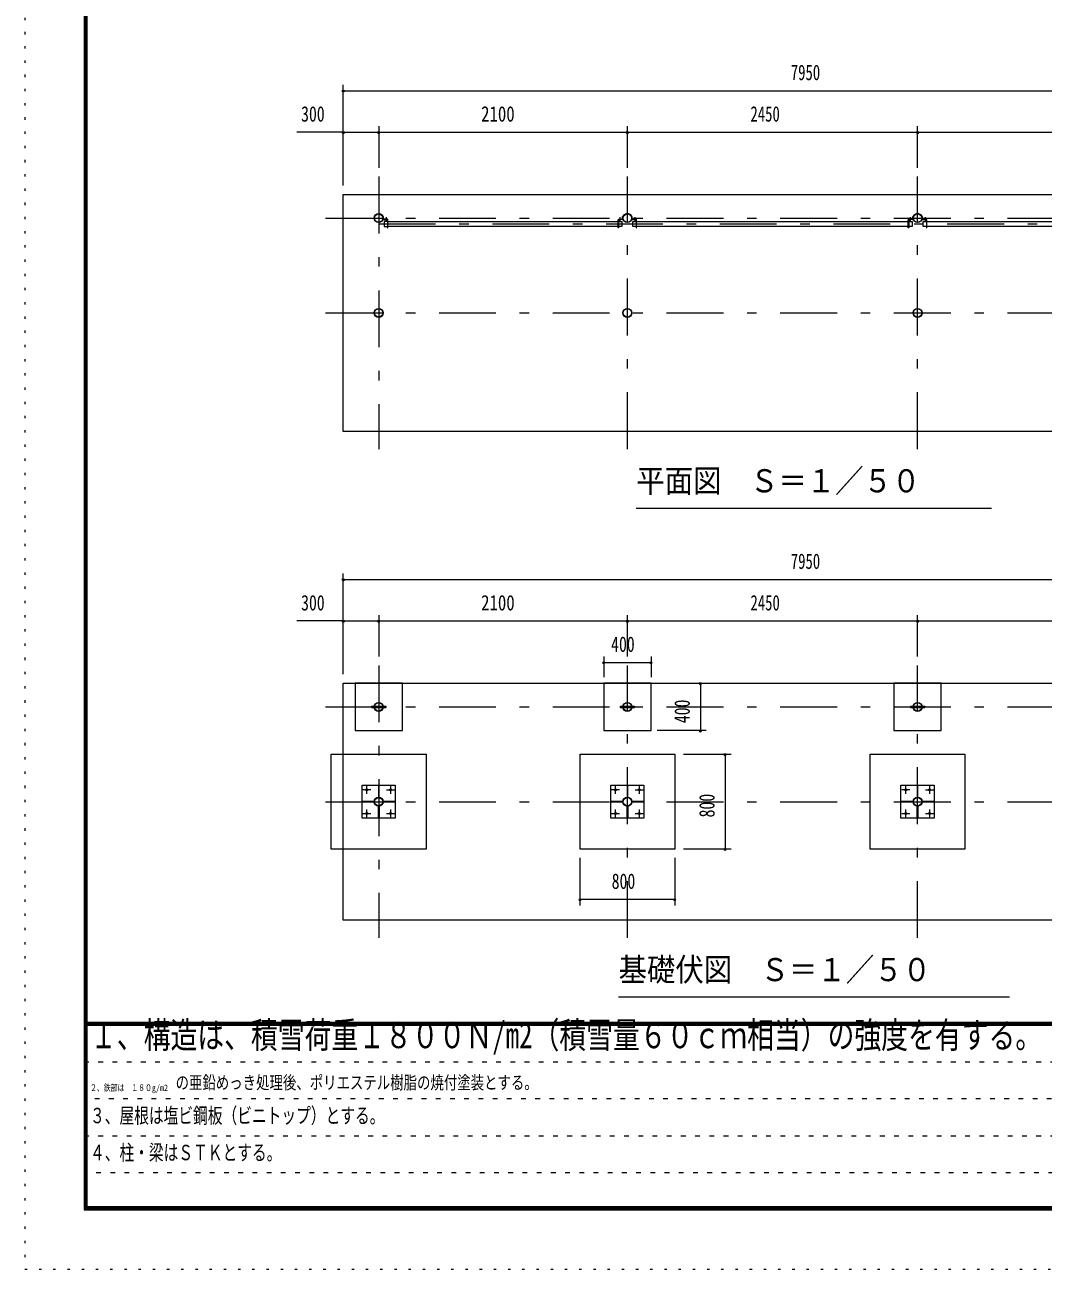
# Model space of a CAD drawing. Units: millimetres, scale not verified, with parts at other scales. Extents: x -23448 to 23452, y -10500 to 10500.
# Drawn here: x -6248 to 2350, y -10500 to 0 of the extents above; entities that cross this region are included whole.
import ezdxf
from ezdxf.enums import TextEntityAlignment as Align

# ---------------------------------------------------------------- set-up
doc = ezdxf.new("R2010")
doc.units = ezdxf.units.MM
doc.header["$LTSCALE"] = 40
for name, pattern in [('USER1', [3, 1, -2]), ('USER3', [24, 12, -5, 2, -5]), ('USER4', [3, 0.5, -2.5])]:
    doc.linetypes.add(name, pattern=pattern)
doc.layers.add('0-1_0-F', color=7, linetype='Continuous')
for name, color, linetype, lineweight in [('0-2_1-0BOLD', 7, 'Continuous', 18), ('0-3_1-2CENTER', 3, 'USER3', 18), ('0-5_1-5DIM', 3, 'Continuous', 18), ('0-C_F-F', 5, 'Continuous', 18), ('0-D_F-E_J_ADD', 5, 'USER4', 18)]:
    doc.layers.add(name, color=color, linetype=linetype, lineweight=lineweight)
doc.styles.add('ＭＳ ゴシック', font='')
doc.styles.get('ＭＳ ゴシック').set_extended_font_data('MS Gothic')

msp = doc.modelspace()

# ---------------------------------------------------------------- linework, layer by layer
at = {"layer": '0-2_1-0BOLD'}
for p, q in [((-3560.44, -3430.33), (-3560.44, -1430.33)), ((-3560.44, -1430.33), (4389.55, -1430.33)), ((-3187.5, -1640.33), (-3217.1, -1640.33)), ((-3217.1, -1643.53), (-3187.5, -1643.53)), ((-3182.3, -1658.13), (-1238.59, -1658.13)), ((-1233.39, -1640.33), (-1203.79, -1640.33)), ((-1203.79, -1643.53), (-1233.39, -1643.53)), ((-1087.5, -1640.33), (-1117.1, -1640.33)), ((-1117.1, -1643.53), (-1087.5, -1643.53)), ((-1082.3, -1658.13), (1211.41, -1658.13)), ((1216.61, -1640.33), (1246.21, -1640.33)), ((1246.21, -1643.53), (1216.61, -1643.53)), ((1362.5, -1640.33), (1332.9, -1640.33)), ((1332.9, -1643.53), (1362.5, -1643.53)), ((1367.7, -1658.13), (4011.41, -1658.13)), ((-1238.59, -1700.83), (-3182.3, -1700.83)), ((1211.41, -1700.83), (-1082.3, -1700.83)), ((4011.41, -1700.83), (1367.7, -1700.83)), ((4389.55, -3430.33), (-3560.44, -3430.33)), ((-3560.44, -7555.32), (-3560.44, -5555.33)), ((-3560.44, -5555.33), (4389.55, -5555.33)), ((-3460.45, -5555.32), (-3460.45, -5955.32)), ((-3060.45, -5555.32), (-3460.45, -5555.32)), ((-3060.45, -5955.32), (-3060.45, -5555.32)), ((-1360.45, -5555.32), (-1360.45, -5955.32)), ((-960.44, -5555.32), (-1360.45, -5555.32)), ((-960.44, -5955.32), (-960.44, -5555.32)), ((1089.55, -5555.32), (1089.55, -5955.32)), ((1489.56, -5555.32), (1089.55, -5555.32)), ((1489.56, -5955.32), (1489.56, -5555.32)), ((-3320.45, -5749.32), (-3320.45, -5761.32)), ((-3320.45, -5749.32), (-3298.12, -5749.32)), ((-3320.45, -5761.32), (-3298.12, -5761.32)), ((-3295.28, -5749.32), (-3225.61, -5749.32)), ((-3295.28, -5761.32), (-3225.61, -5761.32)), ((-3222.77, -5749.32), (-3200.45, -5749.32)), ((-3222.77, -5761.32), (-3200.45, -5761.32)), ((-3200.45, -5749.32), (-3200.45, -5761.32)), ((-1220.45, -5749.32), (-1220.45, -5761.32)), ((-1220.45, -5749.32), (-1198.12, -5749.32)), ((-1220.45, -5761.32), (-1198.12, -5761.32)), ((-1195.28, -5749.32), (-1125.61, -5749.32)), ((-1195.28, -5761.32), (-1125.61, -5761.32)), ((-1122.77, -5749.32), (-1100.45, -5749.32)), ((-1122.77, -5761.32), (-1100.45, -5761.32)), ((-1100.45, -5749.32), (-1100.45, -5761.32)), ((1229.55, -5749.32), (1229.55, -5761.32)), ((1229.55, -5749.32), (1251.88, -5749.32)), ((1229.55, -5761.32), (1251.88, -5761.32)), ((1254.72, -5749.32), (1324.39, -5749.32)), ((1254.72, -5761.32), (1324.39, -5761.32)), ((1327.23, -5749.32), (1349.55, -5749.32)), ((1327.23, -5761.32), (1349.55, -5761.32)), ((1349.55, -5749.32), (1349.55, -5761.32)), ((-3460.45, -5955.32), (-3060.45, -5955.32)), ((-1360.45, -5955.32), (-960.44, -5955.32)), ((1089.55, -5955.32), (1489.56, -5955.32)), ((-3263.45, -6497.17), (-3257.45, -6497.17)), ((-1163.44, -6497.17), (-1157.45, -6497.17)), ((1286.56, -6497.17), (1292.55, -6497.17)), ((-3318.6, -6558.32), (-3318.6, -6552.32)), ((-3257.45, -6613.47), (-3263.45, -6613.47)), ((-3202.3, -6552.32), (-3202.3, -6558.32)), ((-1218.59, -6558.32), (-1218.59, -6552.32)), ((-1157.45, -6613.47), (-1163.44, -6613.47)), ((-1102.3, -6552.32), (-1102.3, -6558.32)), ((1231.41, -6558.32), (1231.41, -6552.32)), ((1292.55, -6613.47), (1286.56, -6613.47)), ((1347.7, -6552.32), (1347.7, -6558.32)), ((4389.55, -7555.32), (-3560.44, -7555.32))]:
    msp.add_line(p, q, dxfattribs=at)
for points in [[(-3219.1, -1638.33), (-3219.1, -1618.33), (-3222.3, -1618.33), (-3222.3, -1638.33)], [(-3185.5, -1658.13), (-3214.34, -1658.13), (-3214.34, -1700.83), (-3185.5, -1700.83)], [(-3185.5, -1645.53), (-3185.5, -1711.33), (-3182.3, -1711.33), (-3182.3, -1645.53)], [(-1235.4, -1645.53), (-1235.4, -1711.33), (-1238.59, -1711.33), (-1238.59, -1645.53)], [(-1235.4, -1658.13), (-1206.55, -1658.13), (-1206.55, -1700.83), (-1235.4, -1700.83)], [(-1201.79, -1638.33), (-1201.79, -1618.33), (-1198.6, -1618.33), (-1198.6, -1638.33)], [(-1119.1, -1638.33), (-1119.1, -1618.33), (-1122.3, -1618.33), (-1122.3, -1638.33)], [(-1085.5, -1700.83), (-1114.35, -1700.83), (-1114.35, -1658.13), (-1085.5, -1658.13)], [(-1085.5, -1645.53), (-1085.5, -1711.33), (-1082.3, -1711.33), (-1082.3, -1645.53)], [(1214.6, -1645.53), (1214.6, -1711.33), (1211.41, -1711.33), (1211.41, -1645.53)], [(1214.6, -1658.13), (1243.45, -1658.13), (1243.45, -1700.83), (1214.6, -1700.83)], [(1248.21, -1638.33), (1248.21, -1618.33), (1251.4, -1618.33), (1251.4, -1638.33)], [(1330.9, -1638.33), (1330.9, -1618.33), (1327.7, -1618.33), (1327.7, -1638.33)], [(1364.5, -1700.83), (1335.65, -1700.83), (1335.65, -1658.13), (1364.5, -1658.13)], [(1364.5, -1645.53), (1364.5, -1711.33), (1367.7, -1711.33), (1367.7, -1645.53)]]:
    msp.add_lwpolyline(points, dxfattribs=at)
for points in [[(-3660.45, -6955.32), (-3660.45, -6155.32), (-2860.45, -6155.32), (-2860.45, -6955.32)], [(-1560.45, -6955.32), (-1560.45, -6155.32), (-760.45, -6155.32), (-760.45, -6955.32)], [(889.55, -6955.32), (889.55, -6155.32), (1689.55, -6155.32), (1689.55, -6955.32)], [(-3120.45, -6415.32), (-3120.45, -6695.32), (-3400.45, -6695.32), (-3400.45, -6415.32)], [(-3263.45, -6517.17), (-3257.45, -6517.17), (-3257.45, -6417.17), (-3263.45, -6417.17)], [(-1020.45, -6415.32), (-1020.45, -6695.32), (-1300.44, -6695.32), (-1300.44, -6415.32)], [(-1163.44, -6517.17), (-1157.45, -6517.17), (-1157.45, -6417.17), (-1163.44, -6417.17)], [(1429.55, -6415.32), (1429.55, -6695.32), (1149.56, -6695.32), (1149.56, -6415.32)], [(1286.56, -6517.17), (1292.55, -6517.17), (1292.55, -6417.17), (1286.56, -6417.17)], [(-3298.6, -6558.32), (-3398.6, -6558.32), (-3398.6, -6552.32), (-3298.6, -6552.32)], [(-3257.45, -6593.47), (-3257.45, -6693.47), (-3263.45, -6693.47), (-3263.45, -6593.47)], [(-3122.3, -6552.32), (-3122.3, -6558.32), (-3222.3, -6558.32), (-3222.3, -6552.32)], [(-1198.6, -6558.32), (-1298.6, -6558.32), (-1298.6, -6552.32), (-1198.6, -6552.32)], [(-1157.45, -6593.47), (-1157.45, -6693.47), (-1163.44, -6693.47), (-1163.44, -6593.47)], [(-1022.3, -6552.32), (-1022.3, -6558.32), (-1122.3, -6558.32), (-1122.3, -6552.32)], [(1251.4, -6558.32), (1151.4, -6558.32), (1151.4, -6552.32), (1251.4, -6552.32)], [(1292.55, -6593.47), (1292.55, -6693.47), (1286.56, -6693.47), (1286.56, -6593.47)], [(1427.7, -6552.32), (1427.7, -6558.32), (1327.7, -6558.32), (1327.7, -6552.32)]]:
    msp.add_lwpolyline(points, close=True, dxfattribs=at)
for centre, radius in [((-3260.45, -1630.33), 38.15), ((-3260.45, -1630.33), 38.15), ((-3260.45, -1630.33), 35.35), ((-3260.45, -1630.33), 35.35), ((-1160.45, -1630.33), 38.15), ((-1160.44, -1630.33), 38.15), ((-1160.45, -1630.33), 35.35), ((-1160.44, -1630.33), 35.35), ((-1160.44, -1630.33), 35.35), ((1289.55, -1630.33), 38.15), ((1289.56, -1630.33), 38.15), ((1289.55, -1630.33), 35.35), ((1289.56, -1630.33), 35.35), ((1289.56, -1630.33), 35.35), ((-3260.45, -2430.33), 38.15), ((-3260.45, -2430.33), 35.35), ((-1160.45, -2430.33), 38.15), ((-1160.45, -2430.33), 35.35), ((1289.55, -2430.33), 38.15), ((1289.55, -2430.33), 35.35), ((-3260.45, -5755.32), 38.15), ((-3260.45, -5755.32), 35.35), ((-1160.45, -5755.32), 38.15), ((-1160.45, -5755.32), 35.35), ((1289.55, -5755.32), 38.15), ((1289.55, -5755.32), 35.35), ((-3360.44, -6455.32), 8), ((-3160.45, -6455.32), 8), ((-1260.44, -6455.32), 8), ((-1060.45, -6455.32), 8), ((1189.56, -6455.32), 8), ((1389.55, -6455.32), 8), ((-3260.45, -6555.32), 38.15), ((-3260.45, -6555.32), 35.35), ((-1160.45, -6555.32), 38.15), ((-1160.45, -6555.32), 35.35), ((1289.55, -6555.32), 38.15), ((1289.55, -6555.32), 35.35), ((-3360.44, -6655.32), 8), ((-3160.45, -6655.32), 8), ((-1260.44, -6655.32), 8), ((-1060.45, -6655.32), 8), ((1189.56, -6655.32), 8), ((1389.55, -6655.32), 8)]:
    msp.add_circle(centre, radius, dxfattribs=at)
for centre, radius, start, end in [((-3217.1, -1638.33), 5.2, 180, 270), ((-3217.1, -1638.33), 2, 180, 270), ((-3187.5, -1645.53), 5.2, 0, 90), ((-3187.5, -1645.53), 2, 0, 90), ((-1233.39, -1645.53), 5.2, 90, 180), ((-1233.39, -1645.53), 2, 90, 180), ((-1203.79, -1638.33), 2, 270, 0), ((-1203.79, -1638.33), 5.2, 270, 0), ((-1160.44, -1630.33), 38.15, 43.27118, 125.40654), ((-1117.1, -1638.33), 5.2, 180, 270), ((-1117.1, -1638.33), 2, 180, 270), ((-1087.5, -1645.53), 5.2, 0, 90), ((-1087.5, -1645.53), 2, 0, 90), ((1216.61, -1645.53), 5.2, 90, 180), ((1216.61, -1645.53), 2, 90, 180), ((1246.21, -1638.33), 2, 270, 0), ((1246.21, -1638.33), 5.2, 270, 0), ((1289.56, -1630.33), 38.15, 43.27118, 125.40654), ((1332.9, -1638.33), 5.2, 180, 270), ((1332.9, -1638.33), 2, 180, 270), ((1362.5, -1645.53), 5.2, 0, 90), ((1362.5, -1645.53), 2, 0, 90)]:
    msp.add_arc(centre, radius, start, end, dxfattribs=at)
at = {"layer": '0-3_1-2CENTER'}
for p, q in [((-3260.45, -1280.33), (-3260.45, -3580.33)), ((-1160.45, -3580.33), (-1160.45, -1280.33)), ((1289.55, -3580.33), (1289.55, -1280.33)), ((-3710.44, -1630.33), (4539.56, -1630.33)), ((-3260.45, -1679.48), (4089.56, -1679.48)), ((-3197.3, -1621.33), (-3197.3, -1663.13)), ((-1223.59, -1621.33), (-1223.59, -1663.13)), ((-1097.29, -1621.33), (-1097.29, -1663.13)), ((1226.41, -1621.33), (1226.41, -1663.13)), ((1352.71, -1621.33), (1352.71, -1663.13)), ((-3710.44, -2430.33), (4539.56, -2430.33)), ((-3260.45, -5405.33), (-3260.45, -7705.32)), ((-1160.45, -7705.32), (-1160.45, -5405.33)), ((1289.55, -7705.32), (1289.55, -5405.33)), ((-3710.44, -5755.32), (4539.56, -5755.32)), ((-3326.3, -6455.32), (-3394.59, -6455.32)), ((-3360.44, -6489.47), (-3360.44, -6421.18)), ((-3194.59, -6455.32), (-3126.3, -6455.32)), ((-3160.45, -6421.18), (-3160.45, -6489.47)), ((-1226.3, -6455.32), (-1294.59, -6455.32)), ((-1260.44, -6489.47), (-1260.44, -6421.18)), ((-1094.59, -6455.32), (-1026.3, -6455.32)), ((-1060.45, -6421.18), (-1060.45, -6489.47)), ((1223.7, -6455.32), (1155.41, -6455.32)), ((1189.56, -6489.47), (1189.56, -6421.18)), ((1355.41, -6455.32), (1423.7, -6455.32)), ((1389.55, -6421.18), (1389.55, -6489.47)), ((-3710.44, -6555.32), (4539.56, -6555.32)), ((-3394.59, -6655.32), (-3326.3, -6655.32)), ((-3360.44, -6689.47), (-3360.44, -6621.18)), ((-3194.59, -6655.32), (-3126.3, -6655.32)), ((-3160.45, -6621.18), (-3160.45, -6689.47)), ((-1294.59, -6655.32), (-1226.3, -6655.32)), ((-1260.44, -6689.47), (-1260.44, -6621.18)), ((-1094.59, -6655.32), (-1026.3, -6655.32)), ((-1060.45, -6621.18), (-1060.45, -6689.47)), ((1155.41, -6655.32), (1223.7, -6655.32)), ((1189.56, -6689.47), (1189.56, -6621.18)), ((1355.41, -6655.32), (1423.7, -6655.32)), ((1389.55, -6621.18), (1389.55, -6689.47))]:
    msp.add_line(p, q, dxfattribs=at)
at = {"layer": '0-5_1-5DIM'}
for p, q in [((-3560.44, -1355.33), (-3560.44, -505.33)), ((-3550.45, -555.33), (-3570.45, -555.33)), ((-3560.44, -555.33), (4389.55, -555.33)), ((-3560.44, -555.33), (4389.55, -555.33)), ((-3560.44, -905.33), (-3952.94, -905.33)), ((-3550.45, -905.33), (-3570.45, -905.33)), ((-3560.44, -905.33), (-3260.45, -905.33)), ((-3250.45, -905.33), (-3270.45, -905.33)), ((-3260.45, -855.33), (-3260.45, -1205.33)), ((-3260.45, -905.33), (-1160.45, -905.33)), ((-1150.45, -905.33), (-1170.45, -905.33)), ((-1160.45, -1205.33), (-1160.45, -855.33)), ((-1160.45, -905.33), (1289.55, -905.33)), ((1299.55, -905.33), (1279.55, -905.33)), ((1289.55, -1205.33), (1289.55, -855.33)), ((1289.55, -905.33), (4089.56, -905.33)), ((1914.56, -4080.33), (-1085.44, -4080.33)), ((-3550.45, -4680.32), (-3570.45, -4680.32)), ((-3560.44, -5480.32), (-3560.44, -4630.33)), ((-3560.44, -4680.32), (4389.55, -4680.32)), ((-3560.44, -4680.32), (4389.55, -4680.32)), ((-3560.44, -5030.33), (-3952.94, -5030.33)), ((-3550.45, -5030.33), (-3570.45, -5030.33)), ((-3560.44, -5030.33), (-3260.45, -5030.33)), ((-3250.45, -5030.33), (-3270.45, -5030.33)), ((-3260.45, -4980.33), (-3260.45, -5330.33)), ((-3260.45, -5030.33), (-1160.45, -5030.33)), ((-1150.45, -5030.33), (-1170.45, -5030.33)), ((-1160.45, -5330.33), (-1160.45, -4980.33)), ((-1160.45, -5030.33), (1289.55, -5030.33)), ((1299.55, -5030.33), (1279.55, -5030.33)), ((1289.55, -5330.33), (1289.55, -4980.33)), ((1289.55, -5030.33), (4089.56, -5030.33)), ((-1360.45, -5330.33), (-1360.45, -5505.32)), ((-960.45, -5330.33), (-960.45, -5505.33)), ((-1350.45, -5380.33), (-1370.45, -5380.33)), ((-1360.45, -5380.33), (-960.45, -5380.33)), ((-950.45, -5380.33), (-970.45, -5380.33)), ((-534.53, -5555.33), (-554.53, -5555.33)), ((-544.53, -5555.33), (-544.53, -5955.32)), ((-494.53, -5955.32), (-910.45, -5955.32)), ((-534.53, -5955.32), (-554.53, -5955.32)), ((-685.45, -6155.32), (-285.45, -6155.32)), ((-325.45, -6155.32), (-345.45, -6155.32)), ((-335.45, -6155.32), (-335.45, -6955.32)), ((-1560.44, -7430.32), (-1560.44, -7030.32)), ((-760.44, -7030.32), (-760.44, -7430.32)), ((-285.45, -6955.32), (-685.45, -6955.32)), ((-325.45, -6955.32), (-345.45, -6955.32)), ((-1550.45, -7380.32), (-1570.45, -7380.32)), ((-760.44, -7380.32), (-1560.44, -7380.32)), ((-750.44, -7380.32), (-770.44, -7380.32)), ((2064.56, -8205.32), (-1235.44, -8205.32))]:
    msp.add_line(p, q, dxfattribs=at)
for centre in [(-3560.45, -555.33), (-3560.45, -905.33), (-3260.45, -905.33), (-1160.45, -905.33), (1289.55, -905.33), (-3560.45, -4680.32), (-3560.45, -5030.33), (-3260.45, -5030.33), (-1160.45, -5030.33), (1289.55, -5030.33), (-1360.45, -5380.33), (-960.45, -5380.33), (-544.53, -5555.33), (-544.53, -5955.32), (-335.45, -6155.32), (-335.45, -6955.32), (-1560.45, -7380.32), (-760.44, -7380.32)]:
    msp.add_arc(centre, 10, 180, 0, dxfattribs=at)
at = {"layer": '0-C_F-F'}
for p, q in [((-5723.12, -8415), (22926.87, -8415)), ((22926.87, -8417.5), (-5723.12, -8417.5)), ((-5723.12, -8420), (22926.87, -8420)), ((22926.87, -8422.5), (-5723.12, -8422.5)), ((-5723.12, -8425), (22926.87, -8425)), ((22926.87, -8427.5), (-5723.12, -8427.5)), ((-5723.12, -8430), (22926.87, -8430)), ((22926.87, -8432.5), (-5723.12, -8432.5)), ((-5723.12, -8435), (22926.87, -8435)), ((22926.87, -8437.5), (-5723.12, -8437.5)), ((-5723.12, -8440), (22926.87, -8440))]:
    msp.add_line(p, q, dxfattribs=at)
at = {"layer": '0-C_F-F', "color": 6, "linetype": 'USER1'}
for p, q in [((-5748.12, -8752), (12501.88, -8752)), ((12501.88, -9064), (-5748.12, -9064)), ((-5748.12, -9376), (12501.88, -9376)), ((9993.88, -9688), (-5748.12, -9688))]:
    msp.add_line(p, q, dxfattribs=at)
at = {"layer": '0-C_F-F'}
for points in [[(-5748.12, 10100), (-5748.12, -10000), (22951.87, -10000), (22951.87, 10100)], [(-5745.62, 10097.5), (22949.37, 10097.5), (22949.37, -9997.5), (-5745.62, -9997.5)], [(-5743.12, 10095), (-5743.12, -9995), (22946.87, -9995), (22946.87, 10095)], [(-5740.62, 10092.5), (22944.37, 10092.5), (22944.37, -9992.5), (-5740.62, -9992.5)], [(-5738.12, 10090), (22941.87, 10090), (22941.87, -9990), (-5738.12, -9990)], [(-5735.62, 10087.5), (22939.37, 10087.5), (22939.37, -9987.5), (-5735.62, -9987.5)], [(-5733.12, 10085), (22936.87, 10085), (22936.87, -9985), (-5733.12, -9985)], [(-5730.62, 10082.5), (-5730.62, -9982.5), (22934.38, -9982.5), (22934.38, 10082.5)], [(-5728.12, 10080), (-5728.12, -9980), (22931.87, -9980), (22931.87, 10080)], [(-5725.62, 10077.5), (-5725.62, -9977.5), (22929.37, -9977.5), (22929.37, 10077.5)], [(-5723.12, 10075), (22926.87, 10075), (22926.87, -9975), (-5723.12, -9975)]]:
    msp.add_lwpolyline(points, close=True, dxfattribs=at)
at = {"layer": '0-D_F-E_J_ADD'}
msp.add_lwpolyline([(-6248.13, 10500), (-6248.13, -10500), (23451.87, -10500), (23451.87, 10500)], close=True, dxfattribs=at)

# ---------------------------------------------------------------- texts
at = {"layer": '0-1_0-F', "style": 'ＭＳ ゴシック'}
for s, height, width, p in [('１、構造は、積雪荷重１８００Ｎ/m2（積雪量６０ｃｍ相当）の強度を有する。', 221.4, 0.75, (-5698.12, -8702)), ('\u3000の亜鉛めっき処理後、ポリエステル樹脂の焼付塗装とする。', 110.7, 0.75, (-5088.53, -9014)), ('２、鉄部は\u3000１８０g/m2', 55.35, 0.75, (-5698.13, -9014)), ('３、屋根は塩ビ鋼板（ビニトップ）とする。', 130.2, 0.7, (-5698.13, -9308.24)), ('４、柱・梁はＳＴＫとする。', 130.2, 0.7, (-5698.13, -9620.23))]:
    msp.add_text(s, height=height, dxfattribs=dict(at, width=width)).set_placement(p, align=Align.BOTTOM_LEFT)
at = {"layer": '0-5_1-5DIM', "color": 7, "style": 'ＭＳ ゴシック'}
for s, height, width, p in [('7950', 130.2, 0.7, (219.22, -505.33)), ('300', 130.2, 0.75, (-3915.8, -855.33)), ('2100', 130.2, 0.8, (-2395.83, -855.33)), ('2450', 130.2, 0.7, (-121.45, -855.33)), ('平面図\u3000Ｓ＝１／５０', 195.4, 0.9, (-1085.44, -4003.68)), ('7950', 130.2, 0.7, (219.22, -4630.32)), ('300', 130.2, 0.75, (-3915.8, -4980.33)), ('2100', 130.2, 0.8, (-2395.83, -4980.33)), ('2450', 130.2, 0.7, (-121.45, -4980.33)), ('400', 130.2, 0.75, (-1298.07, -5330.33)), ('800', 130.2, 0.75, (-1293.3, -7330.32)), ('基礎伏図\u3000Ｓ＝１／５０', 195.4, 0.9, (-1235.44, -8128.67))]:
    msp.add_text(s, height=height, dxfattribs=dict(at, width=width)).set_placement(p, align=Align.BOTTOM_LEFT)
at = {"layer": '0-5_1-5DIM', "color": 7, "style": 'ＭＳ ゴシック', "width": 0.75}
for s, p in [('400', (-594.53, -5892.95)), ('800', (-385.45, -6688.18))]:
    msp.add_text(s, height=130.2, rotation=90, dxfattribs=at).set_placement(p, align=Align.BOTTOM_LEFT)

doc.saveas('drawing.dxf')
